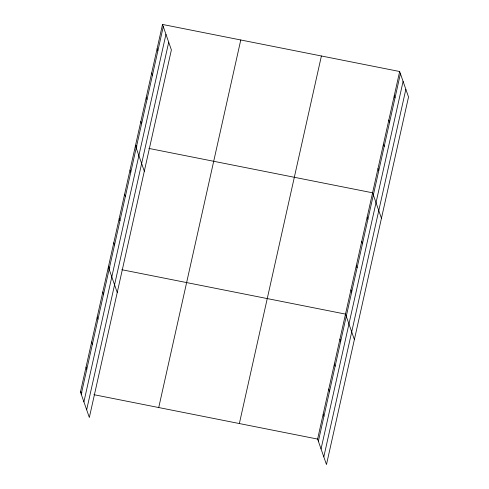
<?xml version="1.0" encoding="UTF-8"?>
<svg xmlns="http://www.w3.org/2000/svg" width="489" height="489" viewBox="0 0 489 489"><rect width="100%" height="100%" fill="white"/><g stroke="black" fill="none" stroke-linecap="round" stroke-linejoin="round"><path stroke-width="0.73" d="M162.519 24.45L171.388 49.921L89.34 417.484L80.471 392.013L162.519 24.45L399.66 71.516L408.529 96.987L326.481 464.55L317.612 439.079L399.66 71.516M81.235 394.201L163.277 26.632M83.906 401.885L165.954 34.322M86.663 409.8L168.711 42.237M158.729 407.545L240.771 39.982M239.359 423.547L321.401 55.984M318.376 441.267L400.418 73.698M321.053 448.951L403.095 81.388M323.81 456.867L405.852 89.304M136.932 146.04L135.441 145.746L144.31 171.217M148.858 148.411L372.581 192.813L381.451 218.283M109.86 267.336L108.369 267.043L117.238 292.514M121.785 269.708L345.509 314.109L354.378 339.58M80.471 392.013L81.963 392.312M93.888 394.678L317.612 439.079M394.244 95.777L395.002 97.959M388.828 120.037L389.592 122.219M383.413 144.292L384.177 146.48M377.997 168.552L378.761 170.74M367.172 217.073L367.93 219.255M361.756 241.334L362.514 243.516M356.34 265.588L357.098 267.776M350.925 289.849L351.683 292.037M339.928 339.103L340.692 341.285M334.354 364.097L335.112 366.279M328.773 389.091L329.531 391.279M323.192 414.085L323.956 416.273M157.103 48.711L157.861 50.893M151.688 72.971L152.446 75.153M146.272 97.225L147.03 99.414M140.856 121.486L141.621 123.674M130.025 170.007L130.789 172.189M124.609 194.267L125.373 196.45M119.2 218.522L119.958 220.71M113.784 242.782L114.542 244.971M102.788 292.037L103.552 294.219M97.207 317.031L97.971 319.219M91.632 342.025L92.39 344.213M86.052 367.019L86.81 369.207"/></g></svg>
